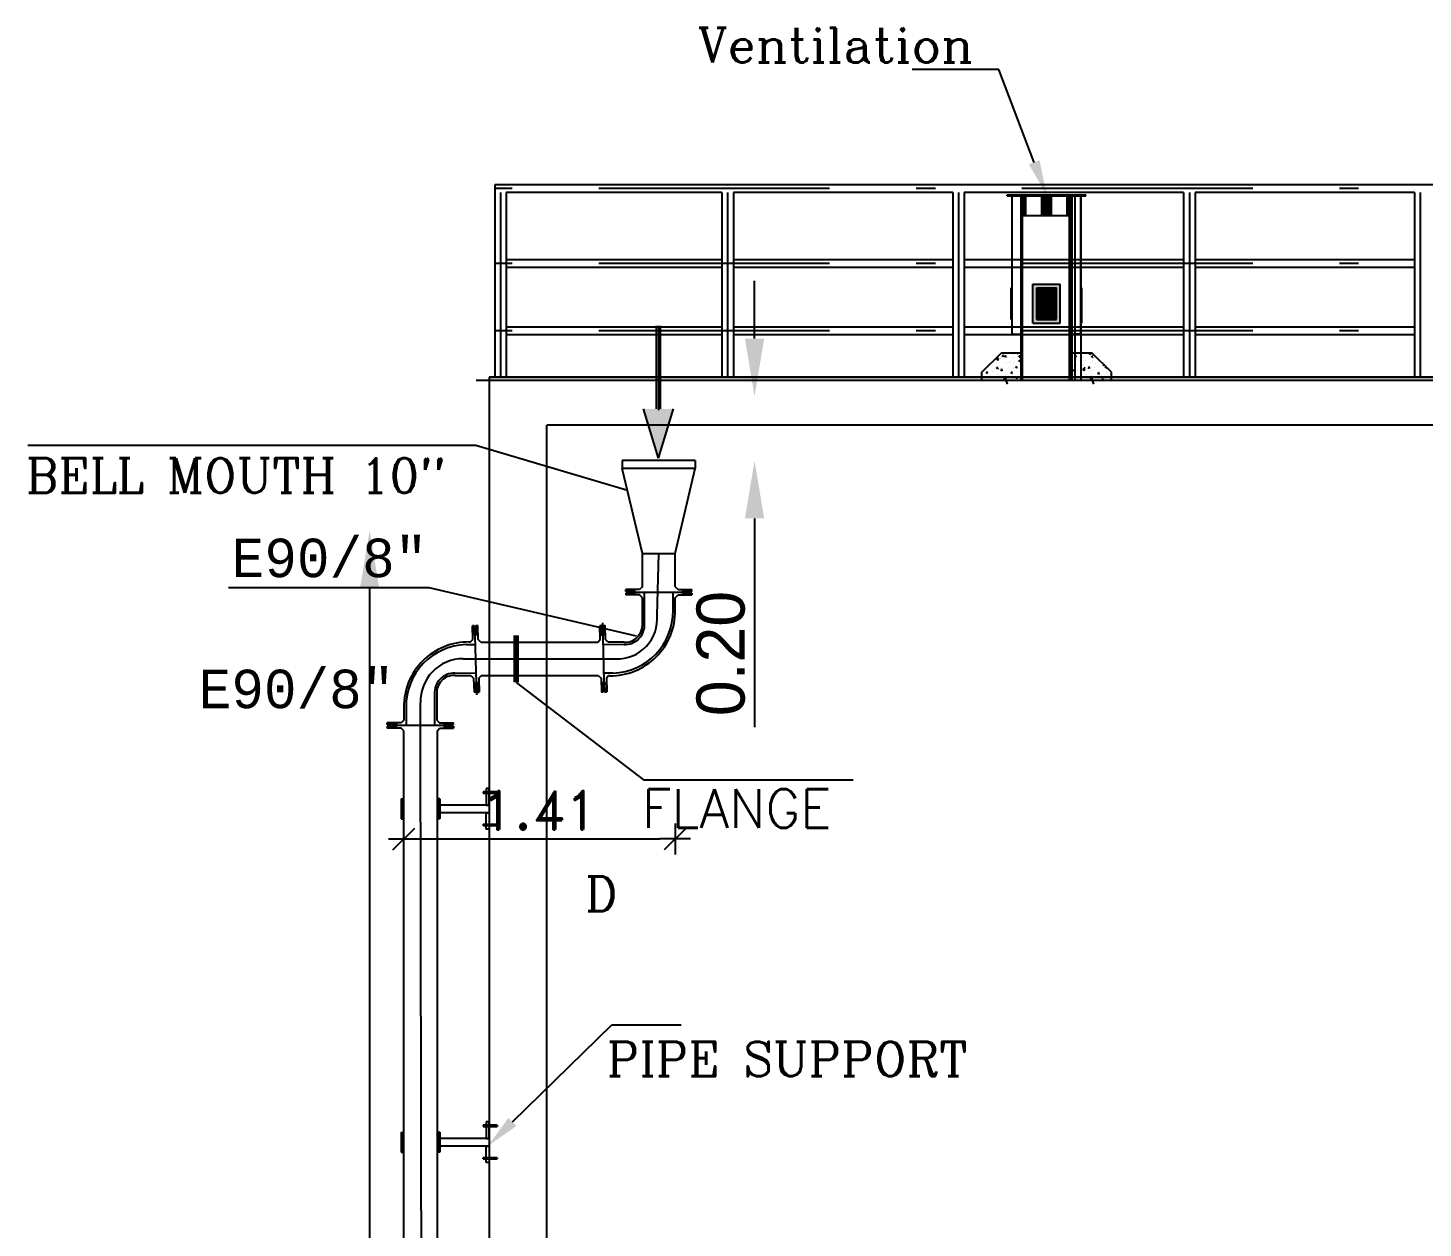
# Model space of a CAD drawing. Extents: x 152000 to 152174, y 158796 to 159332.
# Drawn here: x 152053.56 to 152060.82, y 159140.51 to 159146.75 of the extents above; entities that cross this region are included whole.
import ezdxf
from ezdxf import colors
from ezdxf.entities.mleader import LeaderData, LeaderLine
from ezdxf.enums import TextEntityAlignment as Align
from ezdxf.math import Vec2, Vec3

# ---------------------------------------------------------------- set-up
doc = ezdxf.new("R2010")
doc.units = 0
doc.header["$LTSCALE"] = 3
doc.header["$MEASUREMENT"] = 0
doc.header["$PDMODE"] = 2
doc.header["$PDSIZE"] = 0.03
for name, pattern in [('AUSGEZOGEN', [0]), ('CENTER', [2, 1.25, -0.25, 0.25, -0.25]), ('DASHED2', [0.375, 0.25, -0.125]), ('STRICHPUNKT2', [0.7, 0.4, -0.15, 0, -0.15])]:
    doc.linetypes.add(name, pattern=pattern)
doc.layers.get('0').update_dxf_attribs({"linetype": 'CONTINUOUS'})
doc.layers.get('DEFPOINTS').update_dxf_attribs({"linetype": 'CONTINUOUS'})
for name, color, linetype in [('4', 12, 'CONTINUOUS'), ('6', 2, 'CONTINUOUS'), ('ARCH CT TEXT', 152, 'CONTINUOUS'), ('CENTER', 8, 'CENTER'), ('DIM', 144, 'CONTINUOUS'), ('EBENE0', 7, 'AUSGEZOGEN'), ('HATCH', 40, 'CONTINUOUS'), ('MECH', 6, 'CONTINUOUS'), ('MECNEK', 6, 'CONTINUOUS'), ('NUMBERS', 6, 'CONTINUOUS'), ('SEC', 4, 'CONTINUOUS'), ('TEXT', 7, 'CONTINUOUS'), ('TEXTS', 1, 'CONTINUOUS'), ('WALLS', 7, 'CONTINUOUS')]:
    doc.layers.add(name, color=color, linetype=linetype)
doc.layers.add('LAND CORNERS', color=255, linetype='CONTINUOUS', lineweight=25)
doc.styles.add('MONOSPACE', font='monosi.ttf', dxfattribs={"width": 0.9999})
doc.styles.add('ROMANC', font='ROMANC', dxfattribs={"height": 7})
doc.styles.add('ROMAND10', font='ROMAND.shx', dxfattribs={"height": 0.2})
doc.styles.add('ROMANS', font='romans.shx')
doc.dimstyles.new('1-100-layout', dxfattribs={"dimtxt": 0.2, "dimasz": 0.08, "dimexe": 0.18, "dimexo": 0.0625, "dimgap": 0.05, "dimtad": 1, "dimzin": 12, "dimdsep": 46, "dimtxsty": 'ROMAND10', "dimblk": '2', "dimcen": 0, "dimdle": 0.15, "dimse1": 1, "dimse2": 1, "dimclrd": 256, "dimclre": 9, "dimclrt": 1, "dimazin": 0, "dimtfac": 1, "dimtix": 1, "dimtofl": 0, "dimtmove": 2, "dimatfit": 0, "dimldrblk": '2', "dimfxl": 1, "dimtolj": 1, "dimtzin": 0, "dimlwd": -1, "dimlwe": -1, "dimarcsym": 0})
doc.dimstyles.new('mais 1-100 plan', dxfattribs={"dimtxt": 0.25, "dimasz": 0.1635, "dimexe": 0.18, "dimexo": 0.0625, "dimgap": 0, "dimtad": 1, "dimzin": 0, "dimdsep": 46, "dimtxsty": 'Standard', "dimblk": 'OBLIQUE', "dimcen": 0, "dimse1": 1, "dimse2": 1, "dimclrd": 8, "dimclrt": 4, "dimadec": 0, "dimazin": 0, "dimtfac": 1, "dimtix": 1, "dimtofl": 0, "dimtmove": 0, "dimatfit": 3, "dimldrblk": 'OBLIQUE', "dimfxl": 0.18, "dimtolj": 1, "dimtzin": 0, "dimarcsym": 0})

# ---------------------------------------------------------------- blocks, each defined once
blk = doc.blocks.new('A$C4AF0736A')
at = {"layer": 'EBENE0', "color": 3, "linetype": 'AUSGEZOGEN'}
blk.add_line((0, 0), (10.6, 0), dxfattribs=at)
blk = doc.blocks.new('*D137')
at = {"layer": 'DEFPOINTS', "color": 0, "transparency": 16777216}
for p in [(152057.033, 159144.8351), (152057.341, 159144.8351), (152057.033, 159144.5007)]:
    blk.add_point(p, dxfattribs=at)
at = {"layer": 'LAND CORNERS', "color": 2, "lineweight": -2, "transparency": 16777216}
for p, q in [((152057.341, 159145.1351), (152057.341, 159145.4351)), ((152057.341, 159144.2007), (152057.341, 159143.1149))]:
    blk.add_line(p, q, dxfattribs=at)
at = {"layer": 'LAND CORNERS', "color": 2, "transparency": 16777216}
for points in [[(152057.291, 159145.1351), (152057.391, 159145.1351), (152057.341, 159144.8351)], [(152057.291, 159144.2007), (152057.391, 159144.2007), (152057.341, 159144.5007)]]:
    blk.add_solid(points, dxfattribs=at)
at = {"layer": 'LAND CORNERS', "color": 2, "transparency": 16777216, "insert": (152057.166, 159143.4982), "char_height": 0.25, "attachment_point": 5, "rotation": 90}
blk.add_mtext('\\A1;0.20', dxfattribs=at)
blk = doc.blocks.new('_OBLIQUE')
at = {"color": 0, "linetype": 'ByBlock'}
blk.add_line((-0.5, -0.5), (0.5, 0.5), dxfattribs=at)
blk = doc.blocks.new('SUPP')
at = {"layer": 'CENTER', "linetype": 'CENTER'}
for p, q in [((162361.392, 176224.452), (162361.283, 176224.452)), ((162361.283, 176224.452), (162361.283, 176224.43)), ((162361.283, 176224.43), (162361.283, 176224.452)), ((162361.283, 176224.452), (162361.545, 176224.452)), ((162361.545, 176224.43), (162361.545, 176224.452)), ((162361.392, 176224.213), (162361.077, 176224.213)), ((162361.283, 176224.43), (162361.392, 176224.43)), ((162361.545, 176224.43), (162361.283, 176224.43)), ((162361.392, 176224.068), (162361.077, 176224.068)), ((162361.283, 176223.821), (162361.283, 176223.844)), ((162361.283, 176223.844), (162361.545, 176223.844)), ((162361.545, 176223.821), (162361.283, 176223.821)), ((162361.545, 176223.821), (162361.545, 176223.844))]:
    blk.add_line(p, q, dxfattribs=at)
for points in [[(162361.392, 176224.52), (162361.339, 176224.52), (162361.339, 176224.213), (162361.392, 176224.213)], [(162361.392, 176223.762), (162361.339, 176223.762), (162361.339, 176224.068), (162361.392, 176224.068)]]:
    blk.add_lwpolyline(points, close=True, dxfattribs=at)
blk = doc.blocks.new('*D138')
at = {"layer": 'DEFPOINTS', "color": 0, "transparency": 16777216}
for p in [(152056.8432, 159144.1377), (152055.3405, 159119.6425), (152055.6008, 159119.6425)]:
    blk.add_point(p, dxfattribs=at)
at = {"layer": 'LAND CORNERS', "color": 2, "lineweight": -2, "transparency": 16777216}
blk.add_line((152055.3405, 159143.8377), (152055.3405, 159119.9425), dxfattribs=at)
at = {"layer": 'LAND CORNERS', "color": 2, "transparency": 16777216}
for points in [[(152055.2905, 159143.8377), (152055.3905, 159143.8377), (152055.3405, 159144.1377)], [(152055.2905, 159119.9425), (152055.3905, 159119.9425), (152055.3405, 159119.6425)]]:
    blk.add_solid(points, dxfattribs=at)
at = {"layer": 'LAND CORNERS', "color": 2, "transparency": 16777216, "insert": (152055.1655, 159131.8901), "char_height": 0.25, "attachment_point": 5, "rotation": 90}
blk.add_mtext('\\A1;24.50', dxfattribs=at)
blk = doc.blocks.new('2')
for p, q in [((0, 1), (0, -1)), ((1, 0), (-1, 0)), ((0.707, 0.707), (-0.707, -0.707))]:
    blk.add_line(p, q)
blk = doc.blocks.new('*D148')
at = {"layer": 'DEFPOINTS', "color": 0, "transparency": 16777216}
for p in [(152056.9286, 159143.845), (152055.5182, 159143.096), (152056.9286, 159142.5342)]:
    blk.add_point(p, dxfattribs=at)
at = {"layer": 'TEXTS', "transparency": 16777216}
blk.add_line((152055.5982, 159142.5342), (152056.8486, 159142.5342), dxfattribs=at)
at = {"layer": 'TEXTS', "transparency": 16777216, "xscale": 0.08, "yscale": 0.08, "zscale": 0.08, "rotation": 180}
blk.add_blockref('2', (152055.5182, 159142.5342), dxfattribs=at)
at = {"layer": 'TEXTS', "transparency": 16777216, "xscale": 0.08, "yscale": 0.08, "zscale": 0.08}
blk.add_blockref('2', (152056.9286, 159142.5342), dxfattribs=at)
at = {"layer": 'TEXTS', "color": 1, "transparency": 16777216, "insert": (152056.2234, 159142.6842), "char_height": 0.2, "attachment_point": 5, "style": 'ROMAND10'}
blk.add_mtext('\\A1;1.41', dxfattribs=at)

msp = doc.modelspace()

# ---------------------------------------------------------------- hatches: boundary and pattern name
at = {"layer": 'HATCH'}
h = msp.add_hatch(color=256, dxfattribs=at)
h.paths.add_polyline_path([(152058.67519, 159145.39844), (152058.68029, 159145.39844), (152058.68029, 159145.41884), (152058.67519, 159145.41884)])
h.paths.add_polyline_path([(152058.68029, 159145.23523), (152058.67519, 159145.23523), (152058.67519, 159145.21483), (152058.68029, 159145.21483)])
h = msp.add_hatch(color=256, dxfattribs=at)
h.paths.add_polyline_path([(152058.7874, 159145.41884), (152058.7874, 159145.21483), (152058.85881, 159145.21483), (152058.85881, 159145.23523), (152058.8078, 159145.23523), (152058.8078, 159145.39844), (152058.85881, 159145.39844), (152058.85881, 159145.41884)])
h.paths.add_polyline_path([(152058.85881, 159145.41884), (152058.85881, 159145.39844), (152058.90981, 159145.39844), (152058.90981, 159145.23523), (152058.85881, 159145.23523), (152058.85881, 159145.21483), (152058.93021, 159145.21483), (152058.93021, 159145.41884)])
h = msp.add_hatch(color=256, dxfattribs=at)
h.paths.add_polyline_path([(152059.04242, 159145.41884), (152059.03732, 159145.41884), (152059.03732, 159145.39844), (152059.04242, 159145.39844)])
h.paths.add_polyline_path([(152059.03732, 159145.21483), (152059.04242, 159145.21483), (152059.04242, 159145.23523), (152059.03732, 159145.23523)])
at = {"layer": 'MECH'}
h = msp.add_hatch(color=100, dxfattribs=at)
h.set_gradient(color1=(18, 243, 70), one_color=1, tint=1)
h.paths.add_polyline_path([(152056.84091, 159144.51371), (152056.92046, 159144.7694), (152056.84182, 159144.76968), (152056.76318, 159144.76996)])
at = {"layer": 'MECNEK'}
h = msp.add_hatch(color=256, dxfattribs=at)
h.paths.add_polyline_path([(152058.65479, 159145.88297), (152058.65479, 159145.87787), (152058.85881, 159145.87787), (152058.85881, 159145.88297)])
h.paths.add_polyline_path([(152058.85881, 159145.88297), (152058.85881, 159145.87787), (152059.06282, 159145.87787), (152059.06282, 159145.88297)])

# ---------------------------------------------------------------- linework, layer by layer
at = {"color": 1, "const_width": 0.03}
msp.add_lwpolyline([(152056.10154, 159143.34833), (152056.10154, 159143.59212)], dxfattribs=at)
at = {"layer": '4', "color": 8, "linetype": 'AUSGEZOGEN'}
for p, q in [((152055.9608, 159144.93507), (152066.5608, 159144.93507)), ((152056.2608, 159139.22507), (152056.2608, 159144.68507)), ((152066.2608, 159144.68507), (152056.2608, 159144.68507))]:
    msp.add_line(p, q, dxfattribs=at)
at = {"layer": '6', "color": 8, "linetype": 'AUSGEZOGEN'}
for p, q in [((152058.97637, 159145.87901), (152058.97637, 159144.91901)), ((152059.03637, 159145.87901), (152059.03637, 159144.91901))]:
    msp.add_line(p, q, dxfattribs=at)
at = {"layer": '6', "color": 8, "linetype": 'STRICHPUNKT2'}
msp.add_line((152059.00637, 159145.87901), (152059.00637, 159144.91901), dxfattribs=at)
at = {"layer": 'ARCH CT TEXT', "color": 7}
msp.add_line((152055.89283, 159144.58001), (152053.56416, 159144.58001), dxfattribs=at)
msp.add_lwpolyline([(152056.68061, 159144.34544), (152055.89283, 159144.58001)], dxfattribs=at)
at = {"layer": 'DIM', "color": 1}
for p, q in [((152056.74333, 159143.83053), (152056.67117, 159143.83053)), ((152056.67117, 159143.82109), (152056.67117, 159143.83053)), ((152056.75784, 159143.84505), (152056.74333, 159143.83053)), ((152056.92859, 159143.84505), (152056.94311, 159143.83053)), ((152056.94311, 159143.83053), (152057.01526, 159143.83053)), ((152057.01526, 159143.82109), (152057.01526, 159143.83053)), ((152056.72053, 159143.82109), (152056.67117, 159143.82109)), ((152056.72053, 159143.81238), (152056.67117, 159143.81238)), ((152056.67117, 159143.81238), (152056.67117, 159143.80294)), ((152056.74333, 159143.80294), (152056.67117, 159143.80294)), ((152056.71821, 159143.81673), (152056.97606, 159143.81673)), ((152056.71821, 159143.81673), (152056.96154, 159143.81673)), ((152056.72489, 159143.81673), (152056.72053, 159143.82109)), ((152056.72489, 159143.81673), (152056.72053, 159143.81238)), ((152056.75784, 159143.78842), (152056.74333, 159143.80294)), ((152056.75784, 159143.65267), (152056.75784, 159143.78842)), ((152056.76917, 159143.65267), (152056.76917, 159143.81673)), ((152056.91726, 159143.72236), (152056.91726, 159143.81673)), ((152056.92859, 159143.78842), (152056.94311, 159143.80294)), ((152056.92859, 159143.72236), (152056.92859, 159143.78842)), ((152056.94311, 159143.80294), (152057.01526, 159143.80294)), ((152056.96154, 159143.81673), (152056.9659, 159143.82109)), ((152056.96154, 159143.81673), (152056.9659, 159143.81238)), ((152056.9659, 159143.82109), (152057.01526, 159143.82109)), ((152056.9659, 159143.81238), (152057.01526, 159143.81238)), ((152057.01526, 159143.81238), (152057.01526, 159143.80294)), ((152055.88383, 159143.64298), (152055.8744, 159143.64275)), ((152055.87617, 159143.57069), (152055.8744, 159143.64275)), ((152055.88504, 159143.59369), (152055.88383, 159143.64298)), ((152055.89253, 159143.6432), (152055.90195, 159143.64343)), ((152055.89374, 159143.5939), (152055.89253, 159143.6432)), ((152055.90372, 159143.57137), (152055.90195, 159143.64343)), ((152056.54586, 159143.64308), (152056.53644, 159143.64285)), ((152056.5382, 159143.57079), (152056.53644, 159143.64285)), ((152056.54707, 159143.59378), (152056.54586, 159143.64308)), ((152056.54982, 159143.65753), (152056.55731, 159143.35159)), ((152056.55456, 159143.6433), (152056.56399, 159143.64353)), ((152056.55577, 159143.594), (152056.55456, 159143.6433)), ((152056.56575, 159143.57146), (152056.56399, 159143.64353)), ((152055.85762, 159143.55828), (152055.86425, 159143.55817)), ((152055.86425, 159143.55817), (152055.87617, 159143.57069)), ((152055.88949, 159143.58944), (152055.88504, 159143.59369)), ((152055.88949, 159143.58944), (152055.89374, 159143.5939)), ((152055.89699, 159143.2835), (152055.88949, 159143.58944)), ((152055.91857, 159143.55722), (152055.90372, 159143.57137)), ((152056.52563, 159143.55758), (152056.5382, 159143.57079)), ((152056.55153, 159143.58954), (152056.54707, 159143.59378)), ((152056.55153, 159143.58954), (152056.55577, 159143.594)), ((152056.58061, 159143.55732), (152056.56575, 159143.57146)), ((152056.6623, 159143.55693), (152056.58061, 159143.55732)), ((152055.7845, 159143.38411), (152055.86619, 159143.38372)), ((152055.86619, 159143.38372), (152055.88105, 159143.36957)), ((152055.88105, 159143.36957), (152055.88281, 159143.29751)), ((152055.89527, 159143.3515), (152055.89103, 159143.34704)), ((152055.89103, 159143.34704), (152055.89224, 159143.29774)), ((152055.89527, 159143.3515), (152055.89973, 159143.34725)), ((152055.89973, 159143.34725), (152055.90094, 159143.29795)), ((152055.92117, 159143.38345), (152055.9086, 159143.37025)), ((152055.9086, 159143.37025), (152055.91036, 159143.29819)), ((152056.52823, 159143.38382), (152056.54308, 159143.36967)), ((152056.54308, 159143.36967), (152056.54485, 159143.29761)), ((152056.55731, 159143.35159), (152056.55307, 159143.34714)), ((152056.55307, 159143.34714), (152056.55427, 159143.29784)), ((152056.55731, 159143.35159), (152056.56177, 159143.34735)), ((152056.56177, 159143.34735), (152056.56297, 159143.29805)), ((152056.58256, 159143.38287), (152056.57063, 159143.37035)), ((152056.57063, 159143.37035), (152056.5724, 159143.29828)), ((152056.58918, 159143.38275), (152056.58256, 159143.38287)), ((152055.67763, 159143.28837), (152055.67763, 159143.1243)), ((152055.68896, 159143.28837), (152055.68896, 159143.15262)), ((152055.89224, 159143.29774), (152055.88281, 159143.29751)), ((152055.90094, 159143.29795), (152055.91036, 159143.29819)), ((152056.55427, 159143.29784), (152056.54485, 159143.29761)), ((152056.56297, 159143.29805), (152056.5724, 159143.29828)), ((152055.51821, 159143.21868), (152055.51821, 159143.15262)), ((152055.52954, 159143.21868), (152055.52954, 159143.1243)), ((152055.43154, 159143.12866), (152055.43154, 159143.1381)), ((152055.5037, 159143.1381), (152055.43154, 159143.1381)), ((152055.4809, 159143.12866), (152055.43154, 159143.12866)), ((152055.4809, 159143.11995), (152055.43154, 159143.11995)), ((152055.43154, 159143.11995), (152055.43154, 159143.11051)), ((152055.5037, 159143.11051), (152055.43154, 159143.11051)), ((152055.72859, 159143.1243), (152055.47074, 159143.1243)), ((152055.48526, 159143.1243), (152055.4809, 159143.12866)), ((152055.48526, 159143.1243), (152055.4809, 159143.11995)), ((152055.72859, 159143.1243), (152055.48526, 159143.1243)), ((152055.51821, 159143.15262), (152055.5037, 159143.1381)), ((152055.51821, 159143.09599), (152055.5037, 159143.11051)), ((152055.68896, 159143.15262), (152055.70348, 159143.1381)), ((152055.69233, 159143.09599), (152055.70348, 159143.11051)), ((152055.70348, 159143.1381), (152055.77563, 159143.1381)), ((152055.70348, 159143.11051), (152055.77563, 159143.11051)), ((152055.72191, 159143.1243), (152055.72627, 159143.12866)), ((152055.72191, 159143.1243), (152055.72627, 159143.11995)), ((152055.72627, 159143.12866), (152055.77563, 159143.12866)), ((152055.72627, 159143.11995), (152055.77563, 159143.11995)), ((152055.77563, 159143.12866), (152055.77563, 159143.1381)), ((152055.77563, 159143.11995), (152055.77563, 159143.11051))]:
    msp.add_line(p, q, dxfattribs=at)
at = {"layer": 'DIM', "color": 8}
for p, q in [((152055.50477, 159142.74211), (152055.50458, 159142.63866)), ((152055.50477, 159142.74211), (152055.51821, 159142.74209)), ((152055.51149, 159142.7421), (152055.5113, 159142.63865)), ((152055.70515, 159142.74211), (152055.69233, 159142.74209)), ((152055.69842, 159142.7421), (152055.69861, 159142.63865)), ((152055.70515, 159142.74211), (152055.70533, 159142.63866)), ((152055.50458, 159142.63866), (152055.51803, 159142.63864)), ((152055.70533, 159142.63866), (152055.69233, 159142.63864)), ((152055.50477, 159141.00947), (152055.50458, 159140.90601)), ((152055.50477, 159141.00947), (152055.51821, 159141.00944)), ((152055.51149, 159141.00945), (152055.5113, 159140.906)), ((152055.70515, 159141.00946), (152055.69233, 159141.00944)), ((152055.69842, 159141.00945), (152055.69861, 159140.906)), ((152055.70515, 159141.00946), (152055.70533, 159140.90601)), ((152055.50458, 159140.90601), (152055.51803, 159140.90599)), ((152055.70533, 159140.90601), (152055.69233, 159140.90599))]:
    msp.add_line(p, q, dxfattribs=at)
at = {"layer": 'DIM', "color": 1}
for points in [[(152056.75784, 159143.84505), (152056.75784, 159144.01773)], [(152056.8341, 159143.6982), (152056.84322, 159144.01773)], [(152056.92859, 159143.84505), (152056.92859, 159144.01773)], [(152055.84145, 159143.54429), (152055.89057, 159143.54549)], [(152055.91861, 159143.55718), (152056.52563, 159143.55758)], [(152056.66318, 159143.54564), (152056.55262, 159143.54293)], [(152055.8244, 159143.47086), (152056.63823, 159143.47043)], [(152055.78362, 159143.3954), (152055.89418, 159143.39811)], [(152056.60535, 159143.39675), (152056.55623, 159143.39554)], [(152055.92117, 159143.38345), (152056.52775, 159143.38428)], [(152055.51821, 159137.22521), (152055.51821, 159143.09599)], [(152055.69233, 159137.22521), (152055.69233, 159143.09599)]]:
    msp.add_lwpolyline(points, dxfattribs=at)
at = {"layer": 'DIM', "color": 1, "linetype": 'CENTER'}
msp.add_lwpolyline([(152055.60526, 159143.1243), (152055.60522, 159143.24283)], dxfattribs=at)
at = {"layer": 'DIM', "color": 8}
for points in [[(152055.87306, 159142.7106), (152055.69233, 159142.7106)], [(152055.87306, 159142.67018), (152055.69233, 159142.67018)], [(152055.87306, 159140.97795), (152055.69233, 159140.97795)], [(152055.87306, 159140.93753), (152055.69233, 159140.93753)]]:
    msp.add_lwpolyline(points, dxfattribs=at)
at = {"layer": 'DIM', "color": 1}
for centre, radius, start, end in [((152056.59271, 159143.71863), 0.33589, 269.397628, 0.636909), ((152056.59663, 159143.7173), 0.32067, 271.558371, 0.904206), ((152056.62656, 159143.67857), 0.20847, 268.443104, 5.404008), ((152056.66793, 159143.64685), 0.0901, 266.417252, 3.702173), ((152056.66803, 159143.64683), 0.10131, 267.257721, 3.303436), ((152055.85409, 159143.22241), 0.33589, 89.397628, 180.636909), ((152055.85017, 159143.22374), 0.32067, 91.558371, 180.904206), ((152055.82511, 159143.25083), 0.22004, 89.792005, 182.082504), ((152055.77877, 159143.29421), 0.10131, 87.257721, 183.303436), ((152055.77887, 159143.29419), 0.0901, 86.417252, 183.702173)]:
    msp.add_arc(centre, radius, start, end, dxfattribs=at)
at = {"layer": 'EBENE0', "color": 8, "linetype": 'AUSGEZOGEN'}
for p, q in [((152066.5308, 159145.93507), (152055.9908, 159145.93507)), ((152055.9908, 159145.93507), (152055.9908, 159144.93507)), ((152056.0508, 159145.93507), (152055.9908, 159145.93507)), ((152056.0508, 159145.89507), (152056.0508, 159144.93507)), ((152057.1708, 159145.89507), (152056.0508, 159145.89507)), ((152057.1708, 159145.89507), (152057.1708, 159144.93507)), ((152057.2308, 159145.89507), (152057.2308, 159144.93507)), ((152058.3708, 159145.89507), (152057.2308, 159145.89507)), ((152058.3708, 159145.89507), (152058.3708, 159144.93507)), ((152058.4308, 159145.89507), (152058.4308, 159144.93507)), ((152059.5708, 159145.89507), (152058.4308, 159145.89507)), ((152059.5708, 159145.89507), (152059.5708, 159144.93507)), ((152059.6308, 159145.89507), (152059.6308, 159144.93507)), ((152060.7708, 159145.89507), (152059.6308, 159145.89507)), ((152060.7708, 159145.89507), (152060.7708, 159144.93507)), ((152057.1708, 159145.54507), (152056.0508, 159145.54507)), ((152057.1708, 159145.50507), (152056.0508, 159145.50507)), ((152058.3708, 159145.54507), (152057.2308, 159145.54507)), ((152058.3708, 159145.50507), (152057.2308, 159145.50507)), ((152059.5708, 159145.54507), (152058.4308, 159145.54507)), ((152059.5708, 159145.50507), (152058.4308, 159145.50507)), ((152060.7708, 159145.54507), (152059.6308, 159145.54507)), ((152060.7708, 159145.50507), (152059.6308, 159145.50507)), ((152057.1708, 159145.19507), (152056.0508, 159145.19507)), ((152057.1708, 159145.15507), (152056.0508, 159145.15507)), ((152058.3708, 159145.19507), (152057.2308, 159145.19507)), ((152058.3708, 159145.15507), (152057.2308, 159145.15507)), ((152059.5708, 159145.19507), (152058.4308, 159145.19507)), ((152059.5708, 159145.15507), (152058.4308, 159145.15507)), ((152060.7708, 159145.19507), (152059.6308, 159145.19507)), ((152060.7708, 159145.15507), (152059.6308, 159145.15507)), ((152066.5608, 159144.93507), (152055.9608, 159144.93507)), ((152055.9608, 159144.93507), (152055.9608, 159138.62507)), ((152055.9608, 159144.93507), (152055.9608, 159138.62507)), ((152055.9608, 159144.93507), (152055.9608, 159138.62507)), ((152055.9608, 159144.93507), (152055.9608, 159138.62507)), ((152055.9608, 159144.93507), (152055.9608, 159138.62507)), ((152055.9608, 159144.93507), (152055.9608, 159138.62507)), ((152066.5608, 159144.93507), (152055.9608, 159144.93507))]:
    msp.add_line(p, q, dxfattribs=at)
at = {"layer": 'EBENE0', "color": 8, "linetype": 'STRICHPUNKT2'}
for p, q in [((152066.5308, 159145.91507), (152055.9908, 159145.91507)), ((152056.0208, 159145.89507), (152056.0208, 159144.93507)), ((152057.2008, 159145.89507), (152057.2008, 159144.93507)), ((152058.4008, 159145.89507), (152058.4008, 159144.93507)), ((152059.6008, 159145.89507), (152059.6008, 159144.93507)), ((152060.8008, 159145.89507), (152060.8008, 159144.93507)), ((152066.5308, 159145.52507), (152055.9908, 159145.52507)), ((152066.5308, 159145.17507), (152055.9908, 159145.17507))]:
    msp.add_line(p, q, dxfattribs=at)
at = {"layer": 'HATCH'}
for p, q in [((152058.72666, 159145.77586), (152058.72666, 159145.87787)), ((152058.72985, 159145.77586), (152058.72985, 159145.87787)), ((152058.73304, 159145.77586), (152058.73304, 159145.87787)), ((152058.73622, 159145.77586), (152058.73622, 159145.87787)), ((152058.73941, 159145.77586), (152058.73941, 159145.87787)), ((152058.7426, 159145.77586), (152058.7426, 159145.87787)), ((152058.74579, 159145.77586), (152058.74579, 159145.87787)), ((152058.74897, 159145.77586), (152058.74897, 159145.87787)), ((152058.83504, 159145.77586), (152058.83504, 159145.87787)), ((152058.83823, 159145.77586), (152058.83823, 159145.87787)), ((152058.84142, 159145.77586), (152058.84142, 159145.87787)), ((152058.84461, 159145.77586), (152058.84461, 159145.87787)), ((152058.84779, 159145.77586), (152058.84779, 159145.87787)), ((152058.85098, 159145.77586), (152058.85098, 159145.87787)), ((152058.85417, 159145.77586), (152058.85417, 159145.87787)), ((152058.85736, 159145.77586), (152058.85736, 159145.87787)), ((152058.86054, 159145.77586), (152058.86054, 159145.87787)), ((152058.86373, 159145.77586), (152058.86373, 159145.87787)), ((152058.86692, 159145.77586), (152058.86692, 159145.87787)), ((152058.87011, 159145.77586), (152058.87011, 159145.87787)), ((152058.8733, 159145.77586), (152058.8733, 159145.87787)), ((152058.87648, 159145.77586), (152058.87648, 159145.87787)), ((152058.87967, 159145.77586), (152058.87967, 159145.87787)), ((152058.88286, 159145.77586), (152058.88286, 159145.87787)), ((152058.96893, 159145.77586), (152058.96893, 159145.87787)), ((152058.97211, 159145.77586), (152058.97211, 159145.87787)), ((152058.9753, 159145.77586), (152058.9753, 159145.87787)), ((152058.97849, 159145.77586), (152058.97849, 159145.87787)), ((152058.98168, 159145.77586), (152058.98168, 159145.87787)), ((152058.98487, 159145.77586), (152058.98487, 159145.87787)), ((152058.98805, 159145.77586), (152058.98805, 159145.87787)), ((152058.99124, 159145.77586), (152058.99124, 159145.87787)), ((152058.56694, 159144.99961), (152058.56694, 159144.99961)), ((152058.57564, 159145.0023), (152058.57564, 159145.0023)), ((152058.60825, 159145.03096), (152058.59856, 159145.02983)), ((152058.60684, 159145.02188), (152058.59856, 159145.02983)), ((152058.59881, 159145.00705), (152058.59881, 159145.00705)), ((152058.60684, 159145.02188), (152058.60825, 159145.03096)), ((152058.60739, 159145.03989), (152058.60739, 159145.03989)), ((152058.61978, 159145.03644), (152058.61978, 159145.03644)), ((152058.62109, 159145.03377), (152058.62109, 159145.03377)), ((152058.62121, 159145.0315), (152058.62121, 159145.0315)), ((152058.63454, 159145.04722), (152058.62815, 159145.04604)), ((152058.63401, 159145.04111), (152058.62815, 159145.04603)), ((152058.63401, 159145.04111), (152058.63455, 159145.04721)), ((152058.64456, 159145.03866), (152058.64182, 159145.04581)), ((152058.64798, 159145.04374), (152058.64182, 159145.04581)), ((152058.64426, 159145.03859), (152058.64426, 159145.03859)), ((152058.64456, 159145.03866), (152058.64798, 159145.04374)), ((152058.64762, 159145.01306), (152058.64762, 159145.01306)), ((152058.65374, 159145.0352), (152058.65374, 159145.0352)), ((152058.66711, 159145.01096), (152058.66711, 159145.01096)), ((152058.67321, 159145.0139), (152058.67321, 159145.0139)), ((152058.67941, 159145.05039), (152058.67941, 159145.05039)), ((152058.68449, 159145.01176), (152058.68449, 159145.01176)), ((152058.68692, 159145.03541), (152058.68692, 159145.03541)), ((152058.6877, 159145.03396), (152058.6877, 159145.03396)), ((152058.71127, 159145.06137), (152058.70488, 159145.06019)), ((152058.71074, 159145.05527), (152058.70488, 159145.06019)), ((152058.71074, 159145.05527), (152058.71127, 159145.06137)), ((152058.7245, 159145.04448), (152058.71482, 159145.04336)), ((152058.7231, 159145.03541), (152058.71482, 159145.04335)), ((152058.71853, 159145.01384), (152058.71579, 159145.02099)), ((152058.72195, 159145.01892), (152058.71579, 159145.02099)), ((152058.71853, 159145.01384), (152058.72195, 159145.01892)), ((152058.71964, 159145.02356), (152058.71964, 159145.02356)), ((152058.72165, 159145.03272), (152058.72165, 159145.03272)), ((152058.7231, 159145.03541), (152058.7245, 159145.04448)), ((152058.72506, 159144.99361), (152058.72506, 159144.99361)), ((152058.99204, 159145.05679), (152058.99204, 159145.05679)), ((152058.99331, 159145.0228), (152058.99331, 159145.0228)), ((152059.00345, 159145.02384), (152059.00345, 159145.02384)), ((152059.01179, 159145.04482), (152059.00539, 159145.04364)), ((152059.01125, 159145.03872), (152059.00539, 159145.04363)), ((152059.00872, 159145.03059), (152059.00872, 159145.03059)), ((152059.01125, 159145.03872), (152059.01179, 159145.04481)), ((152059.01273, 159145.02743), (152059.01273, 159145.02743)), ((152059.01609, 159145.00189), (152059.01609, 159145.00189)), ((152059.02258, 159145.06116), (152059.02233, 159145.06182)), ((152059.02258, 159145.06116), (152059.02302, 159145.06182)), ((152059.02727, 159145.02156), (152059.02727, 159145.02156)), ((152059.0439, 159145.03649), (152059.0439, 159145.03649)), ((152059.04788, 159145.03923), (152059.04788, 159145.03923)), ((152059.05296, 159145.00059), (152059.05296, 159145.00059)), ((152059.05463, 159145.01006), (152059.05463, 159145.01006)), ((152059.06123, 159145.02032), (152059.06123, 159145.02032)), ((152059.08852, 159145.05897), (152059.08212, 159145.05779)), ((152059.08798, 159145.05287), (152059.08212, 159145.05779)), ((152059.08798, 159145.05287), (152059.08852, 159145.05897)), ((152059.08811, 159145.01239), (152059.08811, 159145.01239)), ((152059.09997, 159145.04142), (152059.09381, 159145.04349)), ((152059.09655, 159145.03634), (152059.09381, 159145.04348)), ((152059.09519, 159145.01907), (152059.09519, 159145.01907)), ((152059.09602, 159145.01663), (152059.09602, 159145.01663)), ((152059.09655, 159145.03634), (152059.09997, 159145.04142)), ((152059.10972, 159145.03814), (152059.10972, 159145.03814)), ((152059.11549, 159145.00585), (152059.11549, 159145.00585)), ((152059.12914, 159145.01783), (152059.12914, 159145.01783)), ((152059.14787, 159144.99633), (152059.14787, 159144.99633)), ((152059.15583, 159144.9994), (152059.15245, 159144.99878)), ((152059.15831, 159144.99386), (152059.15245, 159144.99878)), ((152059.15831, 159144.99386), (152059.15856, 159144.99668)), ((152058.53162, 159144.93626), (152058.53162, 159144.93626)), ((152058.54385, 159144.96497), (152058.54385, 159144.96497)), ((152058.55141, 159144.9599), (152058.54502, 159144.95872)), ((152058.55088, 159144.9538), (152058.54502, 159144.95871)), ((152058.54816, 159144.95178), (152058.54816, 159144.95178)), ((152058.55088, 159144.9538), (152058.55142, 159144.95989)), ((152058.5584, 159144.9874), (152058.5584, 159144.9874)), ((152058.56464, 159144.94515), (152058.56464, 159144.94515)), ((152058.56558, 159144.93502), (152058.56558, 159144.93502)), ((152058.57834, 159144.96666), (152058.57834, 159144.96666)), ((152058.58072, 159144.96367), (152058.58072, 159144.96367)), ((152058.58409, 159144.93813), (152058.58409, 159144.93813)), ((152058.59235, 159144.98616), (152058.59235, 159144.98616)), ((152058.59954, 159144.93378), (152058.59954, 159144.93378)), ((152058.60349, 159144.97778), (152058.60075, 159144.98492)), ((152058.60691, 159144.98285), (152058.60075, 159144.98492)), ((152058.60349, 159144.97778), (152058.60691, 159144.98285)), ((152058.60902, 159144.94756), (152058.60902, 159144.94756)), ((152058.61587, 159144.97547), (152058.61587, 159144.97547)), ((152058.61879, 159144.97931), (152058.61879, 159144.97931)), ((152058.62096, 159144.93683), (152058.62096, 159144.93683)), ((152058.62814, 159144.97405), (152058.62175, 159144.97287)), ((152058.62761, 159144.96795), (152058.62175, 159144.97287)), ((152058.62631, 159144.98492), (152058.62631, 159144.98492)), ((152058.62761, 159144.96795), (152058.62814, 159144.97405)), ((152058.63142, 159144.97201), (152058.63142, 159144.97201)), ((152058.66027, 159144.98368), (152058.66027, 159144.98368)), ((152058.67091, 159144.95945), (152058.67091, 159144.95945)), ((152058.67746, 159144.95296), (152058.67472, 159144.9601)), ((152058.68088, 159144.95803), (152058.67472, 159144.9601)), ((152058.67733, 159144.95148), (152058.67733, 159144.95148)), ((152058.67746, 159144.95296), (152058.68088, 159144.95803)), ((152058.68462, 159144.98096), (152058.68462, 159144.98096)), ((152058.68786, 159144.98622), (152058.68786, 159144.98622)), ((152058.69423, 159144.98244), (152058.69423, 159144.98244)), ((152058.70762, 159144.93562), (152058.69793, 159144.93449)), ((152058.70621, 159144.92654), (152058.69793, 159144.93449)), ((152058.70487, 159144.9882), (152058.69848, 159144.98702)), ((152058.70434, 159144.9821), (152058.69848, 159144.98702)), ((152058.70434, 159144.9821), (152058.70487, 159144.9882)), ((152058.70621, 159144.92654), (152058.70762, 159144.93561)), ((152058.72276, 159144.93916), (152058.72276, 159144.93916)), ((152058.72473, 159144.98492), (152058.72473, 159144.98492)), ((152059.00539, 159144.97165), (152058.99899, 159144.97047)), ((152059.00485, 159144.96555), (152058.99899, 159144.97047)), ((152058.99984, 159144.97127), (152058.99984, 159144.97127)), ((152059.00114, 159144.96939), (152059.00114, 159144.96939)), ((152059.00485, 159144.96555), (152059.00539, 159144.97165)), ((152059.01893, 159144.9711), (152059.01893, 159144.9711)), ((152059.0338, 159144.97003), (152059.0338, 159144.97003)), ((152059.04159, 159144.98204), (152059.04159, 159144.98204)), ((152059.05637, 159144.97619), (152059.04668, 159144.97506)), ((152059.05496, 159144.96711), (152059.04668, 159144.97506)), ((152059.05548, 159144.97545), (152059.05274, 159144.9826)), ((152059.0589, 159144.98053), (152059.05274, 159144.9826)), ((152059.05496, 159144.96711), (152059.05637, 159144.97619)), ((152059.05548, 159144.97545), (152059.0589, 159144.98053)), ((152059.05632, 159144.97506), (152059.05632, 159144.97506)), ((152059.06776, 159144.96879), (152059.06776, 159144.96879)), ((152059.08212, 159144.98581), (152059.07572, 159144.98463)), ((152059.08158, 159144.97971), (152059.07572, 159144.98462)), ((152059.08158, 159144.97971), (152059.08212, 159144.9858)), ((152059.09319, 159144.97376), (152059.09319, 159144.97376)), ((152059.09372, 159144.96218), (152059.09372, 159144.96218)), ((152059.10172, 159144.96755), (152059.10172, 159144.96755)), ((152059.10742, 159144.98368), (152059.10742, 159144.98368)), ((152059.12834, 159144.98556), (152059.12834, 159144.98556)), ((152059.13567, 159144.96631), (152059.13567, 159144.96631)), ((152059.1481, 159144.9708), (152059.1481, 159144.9708)), ((152059.16626, 159144.98897), (152059.16293, 159144.98859)), ((152059.17122, 159144.98064), (152059.16293, 159144.98858)), ((152059.16963, 159144.96507), (152059.16963, 159144.96507)), ((152059.17122, 159144.98064), (152059.17167, 159144.98357))]:
    msp.add_line(p, q, dxfattribs=at)
at = {"layer": 'MECH', "color": 1}
for p, q in [((152056.82945, 159145.20091), (152056.82945, 159144.76968)), ((152056.84182, 159145.20091), (152056.84182, 159144.76968)), ((152056.84182, 159145.19489), (152056.84182, 159144.76366)), ((152056.85078, 159145.20091), (152056.85078, 159144.76968)), ((152056.84091, 159144.51371), (152056.76318, 159144.76996)), ((152056.84091, 159144.51371), (152056.92046, 159144.7694))]:
    msp.add_line(p, q, dxfattribs=at)
at = {"layer": 'MECNEK'}
for p, q in [((152058.65479, 159145.87787), (152058.65479, 159145.88297)), ((152058.65479, 159145.88297), (152059.06282, 159145.88297)), ((152058.65479, 159145.87787), (152059.06282, 159145.87787)), ((152058.68029, 159145.16382), (152058.68029, 159145.87787)), ((152058.7262, 159144.91901), (152058.7262, 159145.87787)), ((152058.7517, 159145.77586), (152058.7517, 159145.87787)), ((152058.8333, 159145.77586), (152058.8333, 159145.87787)), ((152058.88431, 159145.77586), (152058.88431, 159145.87787)), ((152058.96591, 159145.77586), (152058.96591, 159145.87787)), ((152058.99141, 159144.91901), (152058.99141, 159145.87787)), ((152059.03732, 159145.16382), (152059.03732, 159145.87787)), ((152059.06282, 159145.87787), (152059.06282, 159145.88297)), ((152058.7262, 159145.77586), (152058.99141, 159145.77586)), ((152058.7874, 159145.41884), (152058.93021, 159145.41884)), ((152058.7874, 159145.21483), (152058.7874, 159145.41884)), ((152058.8078, 159145.39844), (152058.90981, 159145.39844)), ((152058.8078, 159145.23523), (152058.8078, 159145.39844)), ((152058.90981, 159145.23523), (152058.90981, 159145.39844)), ((152058.93021, 159145.21483), (152058.93021, 159145.41884)), ((152058.7874, 159145.21483), (152058.93021, 159145.21483)), ((152058.8078, 159145.23523), (152058.90981, 159145.23523)), ((152059.03732, 159145.23523), (152059.04242, 159145.23523)), ((152059.03732, 159145.21483), (152059.04242, 159145.21483)), ((152059.04242, 159145.21483), (152059.04242, 159145.23523))]:
    msp.add_line(p, q, dxfattribs=at)
at = {"layer": 'MECNEK', "linetype": 'DASHED2', "ltscale": 5}
for p, q in [((152058.73436, 159144.91901), (152058.73436, 159145.77586)), ((152058.98325, 159144.91901), (152058.98325, 159145.77586)), ((152058.67519, 159145.23523), (152058.67519, 159145.39844)), ((152059.04242, 159145.23523), (152059.04242, 159145.39844))]:
    msp.add_line(p, q, dxfattribs=at)
at = {"layer": 'MECNEK', "linetype": 'DASHED2'}
for p, q in [((152058.68029, 159145.16382), (152058.68029, 159145.15872)), ((152058.68029, 159145.15872), (152058.7262, 159145.15872)), ((152059.03732, 159145.15872), (152058.99141, 159145.15872))]:
    msp.add_line(p, q, dxfattribs=at)
at = {"layer": 'NUMBERS', "color": 5, "linetype": 'ByBlock'}
for p, q in [((152057.03299, 159144.50069), (152056.65344, 159144.50069)), ((152057.03299, 159144.46072), (152056.65344, 159144.46069)), ((152056.75784, 159144.01773), (152056.65344, 159144.46069)), ((152057.00758, 159144.4607), (152056.67885, 159144.4607)), ((152056.92859, 159144.01773), (152057.03299, 159144.46069))]:
    msp.add_line(p, q, dxfattribs=at)
for points in [[(152056.65344, 159144.50069), (152056.65345, 159144.46072)], [(152057.03299, 159144.50069), (152057.033, 159144.46072)], [(152056.75784, 159144.01773), (152056.92859, 159144.01773)]]:
    msp.add_lwpolyline(points, dxfattribs=at)
at = {"layer": 'SEC'}
for p, q in [((152058.85137, 159145.39844), (152058.8078, 159145.35488)), ((152058.84235, 159145.39844), (152058.8078, 159145.36389)), ((152058.83333, 159145.39844), (152058.8078, 159145.37291)), ((152058.82432, 159145.39844), (152058.8078, 159145.38193)), ((152058.8153, 159145.39844), (152058.8078, 159145.39094)), ((152058.85881, 159145.39686), (152058.8078, 159145.34586)), ((152058.85881, 159145.33978), (152058.8078, 159145.39078)), ((152058.85881, 159145.38785), (152058.8078, 159145.33684)), ((152058.85881, 159145.33076), (152058.8078, 159145.38176)), ((152058.85881, 159145.37883), (152058.8078, 159145.32783)), ((152058.85881, 159145.32174), (152058.8078, 159145.37275)), ((152058.85881, 159145.36982), (152058.8078, 159145.31881)), ((152058.85881, 159145.31273), (152058.8078, 159145.36373)), ((152058.85881, 159145.3608), (152058.8078, 159145.3098)), ((152058.85881, 159145.30371), (152058.8078, 159145.35471)), ((152058.85881, 159145.34879), (152058.80916, 159145.39844)), ((152058.85881, 159145.35781), (152058.81817, 159145.39844)), ((152058.85881, 159145.36682), (152058.82719, 159145.39844)), ((152058.85881, 159145.37584), (152058.83621, 159145.39844)), ((152058.85881, 159145.38486), (152058.84522, 159145.39844)), ((152058.85881, 159145.39387), (152058.85424, 159145.39844)), ((152058.90546, 159145.39844), (152058.85881, 159145.35178)), ((152058.89645, 159145.39844), (152058.85881, 159145.3608)), ((152058.88743, 159145.39844), (152058.85881, 159145.36982)), ((152058.87841, 159145.39844), (152058.85881, 159145.37883)), ((152058.8694, 159145.39844), (152058.85881, 159145.38785)), ((152058.86038, 159145.39844), (152058.85881, 159145.39686)), ((152058.90981, 159145.34287), (152058.85881, 159145.39387)), ((152058.90981, 159145.39377), (152058.85881, 159145.34277)), ((152058.90981, 159145.33385), (152058.85881, 159145.38486)), ((152058.90981, 159145.38475), (152058.85881, 159145.33375)), ((152058.90981, 159145.32484), (152058.85881, 159145.37584)), ((152058.90981, 159145.37574), (152058.85881, 159145.32473)), ((152058.90981, 159145.31582), (152058.85881, 159145.36682)), ((152058.90981, 159145.36672), (152058.85881, 159145.31572)), ((152058.90981, 159145.3068), (152058.85881, 159145.35781)), ((152058.90981, 159145.3577), (152058.85881, 159145.3067)), ((152058.90981, 159145.35189), (152058.86326, 159145.39844)), ((152058.90981, 159145.3609), (152058.87227, 159145.39844)), ((152058.90981, 159145.36992), (152058.88129, 159145.39844)), ((152058.90981, 159145.37893), (152058.8903, 159145.39844)), ((152058.90981, 159145.38795), (152058.89932, 159145.39844)), ((152058.90981, 159145.39697), (152058.90834, 159145.39844)), ((152058.85881, 159145.35178), (152058.8078, 159145.30078)), ((152058.85881, 159145.29469), (152058.8078, 159145.3457)), ((152058.85881, 159145.34277), (152058.8078, 159145.29176)), ((152058.85881, 159145.28568), (152058.8078, 159145.33668)), ((152058.85881, 159145.33375), (152058.8078, 159145.28275)), ((152058.85881, 159145.27666), (152058.8078, 159145.32767)), ((152058.85881, 159145.32473), (152058.8078, 159145.27373)), ((152058.85881, 159145.26765), (152058.8078, 159145.31865)), ((152058.85881, 159145.31572), (152058.8078, 159145.26471)), ((152058.85881, 159145.25863), (152058.8078, 159145.30963)), ((152058.85881, 159145.3067), (152058.8078, 159145.2557)), ((152058.85881, 159145.24961), (152058.8078, 159145.30062)), ((152058.85881, 159145.29769), (152058.8078, 159145.24668)), ((152058.85881, 159145.2406), (152058.8078, 159145.2916)), ((152058.85881, 159145.28867), (152058.8078, 159145.23767)), ((152058.85516, 159145.23523), (152058.8078, 159145.28258)), ((152058.90981, 159145.29779), (152058.85881, 159145.34879)), ((152058.90981, 159145.34869), (152058.85881, 159145.29769)), ((152058.90981, 159145.28877), (152058.85881, 159145.33978)), ((152058.90981, 159145.33967), (152058.85881, 159145.28867)), ((152058.90981, 159145.27976), (152058.85881, 159145.33076)), ((152058.90981, 159145.33066), (152058.85881, 159145.27965)), ((152058.90981, 159145.27074), (152058.85881, 159145.32174)), ((152058.90981, 159145.32164), (152058.85881, 159145.27064)), ((152058.90981, 159145.26172), (152058.85881, 159145.31273)), ((152058.90981, 159145.31262), (152058.85881, 159145.26162)), ((152058.90981, 159145.25271), (152058.85881, 159145.30371)), ((152058.90981, 159145.30361), (152058.85881, 159145.2526)), ((152058.90981, 159145.24369), (152058.85881, 159145.29469)), ((152058.90981, 159145.29459), (152058.85881, 159145.24359)), ((152058.90926, 159145.23523), (152058.85881, 159145.28568)), ((152058.90981, 159145.28558), (152058.85946, 159145.23523)), ((152058.84614, 159145.23523), (152058.8078, 159145.27357)), ((152058.83713, 159145.23523), (152058.8078, 159145.26455)), ((152058.82811, 159145.23523), (152058.8078, 159145.25554)), ((152058.81909, 159145.23523), (152058.8078, 159145.24652)), ((152058.81008, 159145.23523), (152058.8078, 159145.2375)), ((152058.85881, 159145.27965), (152058.81438, 159145.23523)), ((152058.85881, 159145.27064), (152058.8234, 159145.23523)), ((152058.85881, 159145.26162), (152058.83241, 159145.23523)), ((152058.85881, 159145.2526), (152058.84143, 159145.23523)), ((152058.85881, 159145.24359), (152058.85045, 159145.23523)), ((152058.90024, 159145.23523), (152058.85881, 159145.27666)), ((152058.89122, 159145.23523), (152058.85881, 159145.26765)), ((152058.88221, 159145.23523), (152058.85881, 159145.25863)), ((152058.87319, 159145.23523), (152058.85881, 159145.24961)), ((152058.86417, 159145.23523), (152058.85881, 159145.2406)), ((152058.90981, 159145.27656), (152058.86848, 159145.23523)), ((152058.90981, 159145.26754), (152058.87749, 159145.23523)), ((152058.90981, 159145.25853), (152058.88651, 159145.23523)), ((152058.90981, 159145.24951), (152058.89553, 159145.23523)), ((152058.90981, 159145.24049), (152058.90454, 159145.23523))]:
    msp.add_line(p, q, dxfattribs=at)
at = {"layer": 'TEXT'}
for p, q in [((152058.63349, 159144.93254), (152058.63349, 159144.93254)), ((152058.63995, 159144.93941), (152058.65402, 159144.89861)), ((152058.63995, 159144.91901), (152058.63995, 159144.93941)), ((152058.6561, 159144.94863), (152058.6561, 159144.94863)), ((152058.66745, 159144.9313), (152058.66745, 159144.9313)), ((152058.68231, 159144.9265), (152058.68231, 159144.9265)), ((152058.70141, 159144.93006), (152058.70141, 159144.93006)), ((152058.99653, 159144.94666), (152058.99653, 159144.94666)), ((152059.02457, 159144.93747), (152059.02457, 159144.93747)), ((152059.03929, 159144.92759), (152059.03929, 159144.92759)), ((152059.06484, 159144.95057), (152059.06484, 159144.95057)), ((152059.08847, 159144.91901), (152059.08847, 159144.93941)), ((152059.08847, 159144.93941), (152059.10254, 159144.89861)), ((152059.09656, 159144.94822), (152059.09656, 159144.94822)), ((152059.10512, 159144.92923), (152059.10512, 159144.92923)), ((152059.1257, 159144.94636), (152059.1257, 159144.94636)), ((152059.12945, 159144.95063), (152059.12671, 159144.95778)), ((152059.13287, 159144.95571), (152059.12671, 159144.95778)), ((152059.12945, 159144.95063), (152059.13287, 159144.95571)), ((152059.13343, 159144.94692), (152059.13343, 159144.94692)), ((152059.14557, 159144.94188), (152059.14557, 159144.94188)), ((152059.15244, 159144.92679), (152059.14605, 159144.92561)), ((152059.15191, 159144.92069), (152059.15244, 159144.92679)), ((152059.16857, 159144.95872), (152059.16857, 159144.95872)), ((152059.19401, 159144.95027), (152059.19401, 159144.95027)), ((152059.19543, 159144.91901), (152059.19543, 159144.95981))]:
    msp.add_line(p, q, dxfattribs=at)
at = {"layer": 'TEXTS', "color": 7}
for points in [[(152056.72659, 159143.58807), (152055.65019, 159143.84018), (152054.60598, 159143.84018)], [(152056.10154, 159143.34833), (152056.76451, 159142.84121), (152057.8539, 159142.84121)]]:
    msp.add_lwpolyline(points, dxfattribs=at)
at = {"layer": 'TEXTS'}
msp.add_lwpolyline([(152055.61457, 159137.07547), (152055.60526, 159143.1243)], dxfattribs=at)
at = {"layer": 'WALLS'}
for p, q in [((152058.52218, 159144.95981), (152058.62419, 159145.06182)), ((152058.62419, 159145.06182), (152058.7262, 159145.06182)), ((152058.99141, 159145.06182), (152059.09342, 159145.06182)), ((152059.19543, 159144.95981), (152059.09342, 159145.06182)), ((152058.52218, 159144.91901), (152058.52218, 159144.95981))]:
    msp.add_line(p, q, dxfattribs=at)

# ---------------------------------------------------------------- block references
at = {"layer": 'LAND CORNERS'}
msp.add_blockref('A$C4AF0736A', (152055.89436, 159144.91901), dxfattribs=at)
at = {"layer": 'LAND CORNERS', "xscale": -0.2787538013690274, "yscale": 0.2787538013690274, "zscale": 0.2787538013690274, "rotation": 180}
for p in [(106797.10569, 208265.83954), (106797.10569, 208264.10689)]:
    msp.add_blockref('SUPP', p, dxfattribs=at)

# ---------------------------------------------------------------- texts
at = {"color": 7, "style": 'ROMANC'}
for s, p in [('Ventilation', (152057.04611, 159146.5701)), ('BELL MOUTH 10"', (152053.55374, 159144.33353))]:
    msp.add_text(s, height=0.18, dxfattribs=at).set_placement(p)
msp.add_text('PIPE SUPPORT', height=0.18, dxfattribs=at).set_placement((152056.5728, 159141.39072), align=Align.MIDDLE_LEFT)
at = {"color": 7, "insert": (152056.62976, 159142.33924), "char_height": 0.18, "attachment_point": 3, "style": 'ROMANC'}
msp.add_mtext('D', dxfattribs=at)
at = {"layer": 'ARCH CT TEXT', "color": 0, "style": 'ROMANS'}
msp.add_text('FLANGE', height=0.2, dxfattribs=at).set_placement((152056.7552, 159142.59233))
at = {"layer": 'NUMBERS', "color": 5, "style": 'MONOSPACE', "width": 0.9999}
for p in [(152054.62358, 159143.89524), (152054.45214, 159143.21419)]:
    msp.add_text('E90/8"', height=0.2, dxfattribs=at).set_placement(p)

# ---------------------------------------------------------------- dimensions: what is measured, and where the dimension line sits
at = {"layer": 'LAND CORNERS'}
dim = msp.add_linear_dim(base=(152057.34095, 159144.83507), p1=(152057.03299, 159144.50069), p2=(152057.03299, 159144.83507), angle=90, text='0.20', dimstyle='mais 1-100 plan', override={"dimasz": 0.3, "dimgap": 0.05, "dimsah": 1, "dimclrd": 2, "dimclrt": 2, "dimfxlon": 1, "dimarcsym": 1}, dxfattribs=at)
dim.commit()
dim.dimension.update_dxf_attribs({"geometry": '*D137', "text_midpoint": (152057.34095, 159143.49822), "dimtype": 160})
dim = msp.add_linear_dim(base=(152055.34051, 159119.64254), p1=(152056.84322, 159144.13773), p2=(152055.6008, 159119.64254), angle=90, dimstyle='mais 1-100 plan', override={"dimasz": 0.3, "dimgap": 0.05, "dimsah": 1, "dimclrd": 2, "dimclrt": 2, "dimfxlon": 1, "dimarcsym": 1}, dxfattribs=at)
dim.commit()
dim.dimension.update_dxf_attribs({"geometry": '*D138', "text_midpoint": (152055.16551, 159131.89013)})
at = {"layer": 'TEXTS', "color": 2}
dim = msp.add_linear_dim(base=(152056.92859, 159142.53417), p1=(152055.51821, 159143.09599), p2=(152056.92859, 159143.84505), dimstyle='1-100-layout', dxfattribs=at)
dim.commit()
dim.dimension.update_dxf_attribs({"geometry": '*D148', "text_midpoint": (152056.2234, 159142.68417)})

# ---------------------------------------------------------------- leaders
at = {"layer": 'LAND CORNERS', "color": 7}
ml = msp.add_multileader_mtext('Standard', dxfattribs=at)
ml.set_content('', color=7)
ml.set_leader_properties()
ml.build(insert=Vec2(0, 0))
ml.multileader.update_dxf_attribs({"text_right_attachment_type": 6, "dogleg_length": 0.36, "arrow_head_size": 0.18})
ctx = ml.context
ctx.base_point, ctx.char_height, ctx.arrow_head_size, ctx.landing_gap_size, ctx.plane_origin = Vec3(152058.07069, 159146.62345), 0.18, 0.18, 0.09, Vec3(152058.85881, 159145.88297)
ctx.right_attachment, ctx.text_align_type = 6, 2
notes = []
notes.append((ctx, [(1, (1, 1, 0), (152058.61069, 159146.53345), (-1, 0), 0.36, [(0, [(152058.85881, 159145.88297)], 0, [])])]))
ctx.mtext.insert, ctx.mtext.alignment, ctx.mtext.flow_direction = Vec3(152058.16069, 159146.71345), 3, 5
ml = msp.add_multileader_mtext('Standard', dxfattribs=at)
ml.set_content('', color=7)
ml.set_leader_properties()
ml.build(insert=Vec2(0, 0))
ml.multileader.update_dxf_attribs({"text_right_attachment_type": 6, "dogleg_length": 0.36, "arrow_head_size": 0.18})
ctx = ml.context
ctx.base_point, ctx.char_height, ctx.arrow_head_size, ctx.landing_gap_size, ctx.plane_origin, ctx.plane_x_axis, ctx.plane_y_axis = Vec3(152057.13951, 159141.47843), 0.18, 0.18, 0.09, Vec3(152052.64869, 159141.1434), Vec3(-1, 0), Vec3(0, -1)
ctx.right_attachment, ctx.text_align_type = 6, 2
notes.append((ctx, [(0, (1, 1, 0), (152056.59951, 159141.56843), (1, 0), 0.36, [(0, [(152055.95408, 159140.93754)], 0, [])])]))
ctx.mtext.insert, ctx.mtext.rotation, ctx.mtext.alignment, ctx.mtext.flow_direction, ctx.mtext.extrusion = Vec3(152057.04951, 159141.38843), 3.1415927, 3, 5, Vec3(0, 0, -1)
for ctx, leaders in notes:
    for number, flags, end, landing, length, lines in leaders:
        leader = LeaderData()
        leader.index, (leader.has_last_leader_line, leader.has_dogleg_vector, leader.attachment_direction) = number, flags
        leader.last_leader_point, leader.dogleg_vector, leader.dogleg_length = Vec3(end), Vec3(landing), length
        for number, points, colour, breaks in lines:
            line = LeaderLine()
            line.index, line.vertices, line.color, line.breaks = number, Vec3.list(points), colors.encode_raw_color(colour), breaks
            leader.lines.append(line)
        ctx.leaders.append(leader)

doc.saveas('drawing.dxf')
